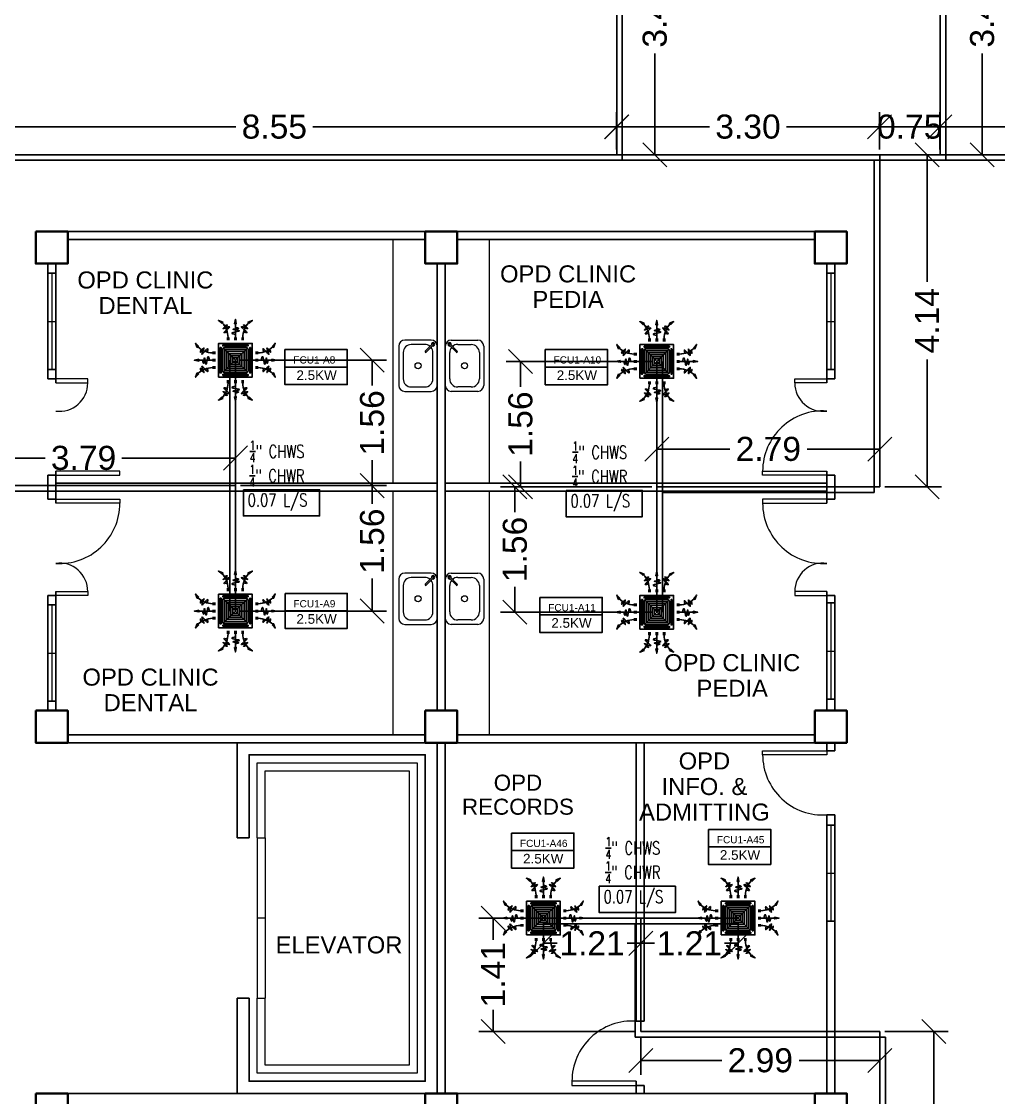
# Model space of a CAD drawing. Header units: millimetres. Extents: x 5 to 598, y 3 to 339.
# Drawn here: x 154.58 to 166.78, y 198.41 to 211.83 of the extents above; entities that cross this region are included whole.
import ezdxf

# ---------------------------------------------------------------- set-up
doc = ezdxf.new("R2010")
doc.units = ezdxf.units.MM
doc.header["$MEASUREMENT"] = 0
for name, color, linetype in [('AIR', 7, 'Continuous'), ('fcu line', 7, 'Continuous'), ('fcu return', 7, 'Continuous'), ('label', 7, 'Continuous'), ('Legends', 7, 'Continuous'), ('pipe dimension', 7, 'Continuous'), ('pipe label', 7, 'Continuous')]:
    doc.layers.add(name, color=color, linetype=linetype)
doc.styles.add('Arch-Dim', font='simplex.shx', dxfattribs={"width": 0.75})
doc.styles.get("Standard").update_dxf_attribs({"font": 'arial.ttf'})
doc.styles.add('SWISSLT175', font='swissl.ttf', dxfattribs={"height": 0.175})
doc.dimstyles.new('Copy of dimension', dxfattribs={"dimtxt": 0.3, "dimasz": 0.3, "dimexe": 0.18, "dimexo": 0.0625, "dimgap": 0.09, "dimtad": 0, "dimzin": 0, "dimdsep": 46, "dimtxsty": 'Standard', "dimblk": 'OBLIQUE', "dimcen": 0.09, "dimclrd": 256, "dimclre": 256, "dimclrt": 256, "dimadec": 0, "dimazin": 0, "dimtfac": 1, "dimtofl": 0, "dimtmove": 0, "dimatfit": 3, "dimldrblk": 'OBLIQUE', "dimfxl": 1, "dimtolj": 1, "dimtzin": 0, "dimarcsym": 0})

# ---------------------------------------------------------------- blocks, each defined once
blk = doc.blocks.new('FCU-13000P (CASSETTE SPLIT)')
at = {"layer": 'AIR', "ltscale": 3}
for p, q in [((0, 0.523), (0, 1)), ((-0.193, 0.558), (-0.193, 0.487)), ((-0.162, 0.558), (-0.162, 0.487)), ((-0.016, 0.558), (-0.016, 0.487)), ((0.016, 0.558), (0.016, 0.487)), ((0.162, 0.558), (0.162, 0.487)), ((0.193, 0.558), (0.193, 0.487)), ((-0.523, 0), (-1, 0)), ((-0.558, 0.193), (-0.487, 0.193)), ((-0.558, 0.162), (-0.487, 0.162)), ((-0.558, 0.016), (-0.487, 0.016)), ((0.558, 0.193), (0.487, 0.193)), ((0.558, 0.162), (0.487, 0.162)), ((0.558, 0.016), (0.487, 0.016)), ((0.523, 0), (1, 0)), ((-0.558, -0.016), (-0.487, -0.016)), ((-0.558, -0.162), (-0.487, -0.162)), ((-0.558, -0.193), (-0.487, -0.193)), ((0.558, -0.016), (0.487, -0.016)), ((0.558, -0.162), (0.487, -0.162)), ((0.558, -0.193), (0.487, -0.193)), ((-0.193, -0.558), (-0.193, -0.487)), ((-0.162, -0.558), (-0.162, -0.487)), ((-0.016, -0.558), (-0.016, -0.487)), ((0, -0.523), (0, -1)), ((0.016, -0.558), (0.016, -0.487)), ((0.162, -0.558), (0.162, -0.487)), ((0.193, -0.558), (0.193, -0.487))]:
    blk.add_line(p, q, dxfattribs=at)
at = {"layer": 'AIR'}
for p, q in [((0.295, -0.295), (-0.295, 0.295)), ((0.295, 0.295), (-0.295, -0.295))]:
    blk.add_line(p, q, dxfattribs=at)
at = {"layer": 'AIR', "ltscale": 3}
for points in [[(-0.335, 0.895), (-0.311, 0.932), (-0.416, 0.973)], [(-0.022, 0.89), (0.022, 0.89), (0, 1)], [(0.335, 0.895), (0.311, 0.932), (0.416, 0.973)], [(-0.895, 0.335), (-0.932, 0.311), (-0.973, 0.416)], [(0.895, 0.335), (0.932, 0.311), (0.973, 0.416)], [(-0.89, 0.022), (-0.89, -0.022), (-1, 0)], [(0.89, 0.022), (0.89, -0.022), (1, 0)], [(-0.895, -0.335), (-0.932, -0.311), (-0.973, -0.416)], [(0.895, -0.335), (0.932, -0.311), (0.973, -0.416)], [(-0.335, -0.895), (-0.311, -0.932), (-0.416, -0.973)], [(-0.022, -0.89), (0.022, -0.89), (0, -1)], [(0.335, -0.895), (0.311, -0.932), (0.416, -0.973)]]:
    blk.add_lwpolyline(points, close=True, dxfattribs=at)
at = {"layer": 'AIR'}
for points in [[(-0.323, 0.914, -0.171809), (-0.178, 0.558), (-0.178, 0.522)], [(0.323, 0.914, 0.171809), (0.178, 0.558), (0.178, 0.522)], [(-0.914, 0.323, 0.171809), (-0.558, 0.178), (-0.522, 0.178)], [(0.914, 0.323, -0.171809), (0.558, 0.178), (0.522, 0.178)], [(-0.914, -0.323, -0.171809), (-0.558, -0.178), (-0.522, -0.178)], [(0.914, -0.323, 0.171809), (0.558, -0.178), (0.522, -0.178)], [(-0.323, -0.914, 0.171809), (-0.178, -0.558), (-0.178, -0.522)], [(0.323, -0.914, -0.171809), (0.178, -0.558), (0.178, -0.522)]]:
    blk.add_lwpolyline(points, format="xyb", dxfattribs=at)
for points in [[(-0.41, -0.41), (0.41, -0.41), (0.41, 0.41), (-0.41, 0.41)], [(-0.373, 0.31), (-0.348, 0.31), (-0.348, -0.31), (-0.373, -0.31)], [(-0.31, 0.372), (0.31, 0.372), (0.31, 0.348), (-0.31, 0.348)], [(0.372, 0.31), (0.348, 0.31), (0.348, -0.31), (0.372, -0.31)], [(-0.26, -0.26), (0.26, -0.26), (0.26, 0.26), (-0.26, 0.26)], [(-0.21, -0.21), (0.21, -0.21), (0.21, 0.21), (-0.21, 0.21)], [(-0.16, -0.16), (0.16, -0.16), (0.16, 0.16), (-0.16, 0.16)], [(-0.11, -0.11), (0.11, -0.11), (0.11, 0.11), (-0.11, 0.11)], [(-0.06, -0.06), (0.06, -0.06), (0.06, 0.06), (-0.06, 0.06)], [(-0.31, -0.373), (0.31, -0.373), (0.31, -0.348), (-0.31, -0.348)]]:
    blk.add_lwpolyline(points, close=True, dxfattribs=at)
blk.add_lwpolyline([(-0.26, -0.31), (0.26, -0.31, 0.414214), (0.31, -0.26), (0.31, 0.26, 0.414214), (0.26, 0.31), (-0.26, 0.31, 0.414214), (-0.31, 0.26), (-0.31, -0.26, 0.414214)], format="xyb", close=True, dxfattribs=at)
at = {"layer": 'AIR', "ltscale": 3}
for points in [[(-0.268, 0.84), (-0.231, 0.852), (-0.134, 0.882), (-0.422, 0.704), (0.005, 0.903), (-0.358, 0.645), (-0.239, 0.678), (-0.199, 0.69)], [(0.268, 0.84), (0.231, 0.852), (0.134, 0.882), (0.422, 0.704), (-0.005, 0.903), (0.358, 0.645), (0.239, 0.678), (0.199, 0.69)], [(-0.84, 0.268), (-0.852, 0.231), (-0.882, 0.134), (-0.704, 0.422), (-0.903, -0.005), (-0.645, 0.358), (-0.678, 0.239), (-0.69, 0.199)], [(0.84, 0.268), (0.852, 0.231), (0.882, 0.134), (0.704, 0.422), (0.903, -0.005), (0.645, 0.358), (0.678, 0.239), (0.69, 0.199)], [(-0.84, -0.268), (-0.852, -0.231), (-0.882, -0.134), (-0.704, -0.422), (-0.903, 0.005), (-0.645, -0.358), (-0.678, -0.239), (-0.69, -0.199)], [(0.84, -0.268), (0.852, -0.231), (0.882, -0.134), (0.704, -0.422), (0.903, 0.005), (0.645, -0.358), (0.678, -0.239), (0.69, -0.199)], [(-0.268, -0.84), (-0.231, -0.852), (-0.134, -0.882), (-0.422, -0.704), (0.005, -0.903), (-0.358, -0.645), (-0.239, -0.678), (-0.199, -0.69)], [(0.268, -0.84), (0.231, -0.852), (0.134, -0.882), (0.422, -0.704), (-0.005, -0.903), (0.358, -0.645), (0.239, -0.678), (0.199, -0.69)]]:
    blk.add_open_spline(points, degree=3, knots=[0.0032834, 0.0032834, 0.0032834, 0.0032834, 0.0712567, 0.1924075, 0.3347111, 0.5062145, 0.5813292, 0.5813292, 0.5813292, 0.5813292], dxfattribs=at)
for points in [[(0, 0.8), (0.077, 0.776), (-0.058, 0.755), (0.098, 0.718), (-0.087, 0.663), (0, 0.631)], [(-0.8, 0), (-0.776, -0.077), (-0.755, 0.058), (-0.718, -0.098), (-0.663, 0.087), (-0.631, 0)], [(0.8, 0), (0.776, -0.077), (0.755, 0.058), (0.718, -0.098), (0.663, 0.087), (0.631, 0)], [(0, -0.8), (0.077, -0.776), (-0.058, -0.755), (0.098, -0.718), (-0.087, -0.663), (0, -0.631)]]:
    blk.add_spline(points, degree=3, dxfattribs=at)
for points in [[(-0.416, 0.973), (-0.335, 0.895), (-0.311, 0.932)], [(0, 1), (-0.022, 0.89), (0.022, 0.89)], [(0.416, 0.973), (0.335, 0.895), (0.311, 0.932)], [(-0.973, 0.416), (-0.895, 0.335), (-0.932, 0.311)], [(0.973, 0.416), (0.895, 0.335), (0.932, 0.311)], [(-1, 0), (-0.89, 0.022), (-0.89, -0.022)], [(1, 0), (0.89, 0.022), (0.89, -0.022)], [(-0.973, -0.416), (-0.895, -0.335), (-0.932, -0.311)], [(0.973, -0.416), (0.895, -0.335), (0.932, -0.311)], [(-0.416, -0.973), (-0.335, -0.895), (-0.311, -0.932)], [(0, -1), (-0.022, -0.89), (0.022, -0.89)], [(0.416, -0.973), (0.335, -0.895), (0.311, -0.932)]]:
    blk.add_solid(points, dxfattribs=at)
blk = doc.blocks.new('_Oblique')
at = {"color": 0, "linetype": 'ByBlock', "lineweight": -2}
blk.add_line((-0.5, -0.5), (0.5, 0.5), dxfattribs=at)
blk = doc.blocks.new('*D13')
at = {"layer": 'Defpoints', "color": 0, "linetype": 'Continuous', "transparency": 16777216}
for p in [(165.297, 210.52), (162.011, 210.174), (165.297, 210.174)]:
    blk.add_point(p, dxfattribs=at)
at = {"layer": 'pipe dimension', "lineweight": -2, "transparency": 16777216}
for p, q in [((162.011, 210.236), (162.011, 210.7)), ((165.297, 210.236), (165.297, 210.7)), ((162.011, 210.52), (163.175, 210.52)), ((165.297, 210.52), (164.133, 210.52))]:
    blk.add_line(p, q, dxfattribs=at)
at = {"layer": 'pipe dimension', "linetype": 'Continuous', "lineweight": -2, "transparency": 16777216, "xscale": 0.3, "yscale": 0.3, "zscale": 0.3, "rotation": 180}
blk.add_blockref('_Oblique', (162.011, 210.52), dxfattribs=at)
at = {"layer": 'pipe dimension', "linetype": 'Continuous', "lineweight": -2, "transparency": 16777216, "xscale": 0.3, "yscale": 0.3, "zscale": 0.3}
blk.add_blockref('_Oblique', (165.297, 210.52), dxfattribs=at)
at = {"layer": 'pipe dimension', "linetype": 'Continuous', "lineweight": 25, "transparency": 16777216, "insert": (163.654, 210.52), "char_height": 0.3, "attachment_point": 5}
blk.add_mtext('\\A1;3.30', dxfattribs=at)
blk = doc.blocks.new('*D14')
at = {"layer": 'Defpoints', "color": 0, "linetype": 'Continuous', "transparency": 16777216}
for p in [(166.05, 210.52), (165.297, 210.174), (166.05, 210.174)]:
    blk.add_point(p, dxfattribs=at)
at = {"layer": 'pipe dimension', "lineweight": -2, "transparency": 16777216}
for p, q in [((165.297, 210.236), (165.297, 210.7)), ((166.05, 210.236), (166.05, 210.7)), ((165.297, 210.52), (166.05, 210.52))]:
    blk.add_line(p, q, dxfattribs=at)
at = {"layer": 'pipe dimension', "linetype": 'Continuous', "lineweight": -2, "transparency": 16777216, "xscale": 0.3, "yscale": 0.3, "zscale": 0.3, "rotation": 180}
blk.add_blockref('_Oblique', (165.297, 210.52), dxfattribs=at)
at = {"layer": 'pipe dimension', "linetype": 'Continuous', "lineweight": -2, "transparency": 16777216, "xscale": 0.3, "yscale": 0.3, "zscale": 0.3}
blk.add_blockref('_Oblique', (166.05, 210.52), dxfattribs=at)
at = {"layer": 'pipe dimension', "linetype": 'Continuous', "lineweight": 25, "transparency": 16777216, "insert": (165.673, 210.52), "char_height": 0.3, "attachment_point": 5}
blk.add_mtext('\\A1;0.75', dxfattribs=at)
blk = doc.blocks.new('*D15')
at = {"layer": 'Defpoints', "color": 0, "linetype": 'Continuous', "transparency": 16777216}
for p in [(169.265, 210.52), (166.05, 210.174), (169.265, 210.174)]:
    blk.add_point(p, dxfattribs=at)
at = {"layer": 'pipe dimension', "lineweight": -2, "transparency": 16777216}
for p, q in [((166.05, 210.236), (166.05, 210.7)), ((169.265, 210.236), (169.265, 210.7)), ((166.05, 210.52), (167.177, 210.52)), ((169.265, 210.52), (168.138, 210.52))]:
    blk.add_line(p, q, dxfattribs=at)
at = {"layer": 'pipe dimension', "linetype": 'Continuous', "lineweight": -2, "transparency": 16777216, "xscale": 0.3, "yscale": 0.3, "zscale": 0.3, "rotation": 180}
blk.add_blockref('_Oblique', (166.05, 210.52), dxfattribs=at)
at = {"layer": 'pipe dimension', "linetype": 'Continuous', "lineweight": -2, "transparency": 16777216, "xscale": 0.3, "yscale": 0.3, "zscale": 0.3}
blk.add_blockref('_Oblique', (169.265, 210.52), dxfattribs=at)
at = {"layer": 'pipe dimension', "linetype": 'Continuous', "lineweight": 25, "transparency": 16777216, "insert": (167.657, 210.52), "char_height": 0.3, "attachment_point": 5}
blk.add_mtext('\\A1;3.25', dxfattribs=at)
blk = doc.blocks.new('*D27')
at = {"layer": 'Defpoints', "color": 0, "transparency": 16777216}
for p in [(153.467, 210.52), (153.467, 210.171), (162.015, 210.171)]:
    blk.add_point(p, dxfattribs=at)
at = {"layer": 'Legends', "lineweight": -2, "transparency": 16777216}
for p, q in [((153.467, 210.234), (153.467, 210.7)), ((162.015, 210.234), (162.015, 210.7)), ((153.467, 210.52), (157.26, 210.52)), ((162.015, 210.52), (158.222, 210.52))]:
    blk.add_line(p, q, dxfattribs=at)
at = {"layer": 'Legends', "lineweight": -2, "transparency": 16777216, "xscale": 0.3, "yscale": 0.3, "zscale": 0.3, "rotation": 180}
blk.add_blockref('_Oblique', (153.467, 210.52), dxfattribs=at)
at = {"layer": 'Legends', "lineweight": -2, "transparency": 16777216, "xscale": 0.3, "yscale": 0.3, "zscale": 0.3}
blk.add_blockref('_Oblique', (162.015, 210.52), dxfattribs=at)
at = {"layer": 'Legends', "transparency": 16777216, "insert": (157.741, 210.52), "char_height": 0.3, "attachment_point": 5}
blk.add_mtext('\\A1;8.55', dxfattribs=at)
blk = doc.blocks.new('*D207')
at = {"layer": 'Defpoints', "color": 0, "transparency": 16777216}
for p in [(165.301, 199.233), (165.974, 199.233), (165.301, 195.225)]:
    blk.add_point(p, dxfattribs=at)
at = {"layer": 'Legends', "lineweight": -2, "transparency": 16777216}
for p, q in [((165.364, 199.233), (166.154, 199.233)), ((165.974, 199.233), (165.974, 197.686)), ((165.974, 195.225), (165.974, 196.772)), ((165.364, 195.225), (166.154, 195.225))]:
    blk.add_line(p, q, dxfattribs=at)
at = {"layer": 'Legends', "lineweight": -2, "transparency": 16777216, "xscale": 0.3, "yscale": 0.3, "zscale": 0.3}
for p, rotation in [((165.974, 199.233), 90), ((165.974, 195.225), 270)]:
    blk.add_blockref('_Oblique', p, dxfattribs=dict(at, rotation=rotation))
at = {"layer": 'Legends', "transparency": 16777216, "insert": (165.974, 197.229), "char_height": 0.3, "attachment_point": 5, "rotation": 90}
blk.add_mtext('\\A1;4.01', dxfattribs=at)
blk = doc.blocks.new('*D208')
at = {"layer": 'Defpoints', "color": 0, "transparency": 16777216}
for p in [(162.315, 199.233), (165.301, 199.233), (162.315, 198.871)]:
    blk.add_point(p, dxfattribs=at)
at = {"layer": 'Legends', "lineweight": -2, "transparency": 16777216}
for p, q in [((162.315, 199.171), (162.315, 198.691)), ((165.301, 199.171), (165.301, 198.691)), ((162.315, 198.871), (163.326, 198.871)), ((165.301, 198.871), (164.291, 198.871))]:
    blk.add_line(p, q, dxfattribs=at)
at = {"layer": 'Legends', "lineweight": -2, "transparency": 16777216, "xscale": 0.3, "yscale": 0.3, "zscale": 0.3, "rotation": 180}
blk.add_blockref('_Oblique', (162.315, 198.871), dxfattribs=at)
at = {"layer": 'Legends', "lineweight": -2, "transparency": 16777216, "xscale": 0.3, "yscale": 0.3, "zscale": 0.3}
blk.add_blockref('_Oblique', (165.301, 198.871), dxfattribs=at)
at = {"layer": 'Legends', "transparency": 16777216, "insert": (163.808, 198.871), "char_height": 0.3, "attachment_point": 5}
blk.add_mtext('\\A1;2.99', dxfattribs=at)
blk = doc.blocks.new('*D209')
at = {"layer": 'Defpoints', "color": 0, "transparency": 16777216}
for p in [(160.472, 200.647), (162.315, 200.647), (162.315, 199.233)]:
    blk.add_point(p, dxfattribs=at)
at = {"layer": 'Legends', "lineweight": -2, "transparency": 16777216}
for p, q in [((162.252, 200.647), (160.292, 200.647)), ((160.472, 200.647), (160.472, 200.377)), ((160.472, 199.233), (160.472, 199.504)), ((162.252, 199.233), (160.292, 199.233))]:
    blk.add_line(p, q, dxfattribs=at)
at = {"layer": 'Legends', "lineweight": -2, "transparency": 16777216, "xscale": 0.3, "yscale": 0.3, "zscale": 0.3}
for p, rotation in [((160.472, 200.647), 90), ((160.472, 199.233), 270)]:
    blk.add_blockref('_Oblique', p, dxfattribs=dict(at, rotation=rotation))
at = {"layer": 'Legends', "transparency": 16777216, "insert": (160.472, 199.94), "char_height": 0.3, "attachment_point": 5, "rotation": 90}
blk.add_mtext('\\A1;1.41', dxfattribs=at)
blk = doc.blocks.new('*D210')
at = {"layer": 'Defpoints', "color": 0, "transparency": 16777216}
for p in [(161.1, 200.647), (162.315, 200.647), (161.1, 200.332)]:
    blk.add_point(p, dxfattribs=at)
at = {"layer": 'Legends', "lineweight": -2, "transparency": 16777216}
for p, q in [((161.1, 200.585), (161.1, 200.152)), ((162.315, 200.585), (162.315, 200.152)), ((161.1, 200.332), (161.271, 200.332)), ((162.315, 200.332), (162.144, 200.332))]:
    blk.add_line(p, q, dxfattribs=at)
at = {"layer": 'Legends', "lineweight": -2, "transparency": 16777216, "xscale": 0.3, "yscale": 0.3, "zscale": 0.3, "rotation": 180}
blk.add_blockref('_Oblique', (161.1, 200.332), dxfattribs=at)
at = {"layer": 'Legends', "lineweight": -2, "transparency": 16777216, "xscale": 0.3, "yscale": 0.3, "zscale": 0.3}
blk.add_blockref('_Oblique', (162.315, 200.332), dxfattribs=at)
at = {"layer": 'Legends', "transparency": 16777216, "insert": (161.708, 200.332), "char_height": 0.3, "attachment_point": 5}
blk.add_mtext('\\A1;1.21', dxfattribs=at)
blk = doc.blocks.new('*D211')
at = {"layer": 'Defpoints', "color": 0, "transparency": 16777216}
for p in [(162.315, 200.647), (163.53, 200.647), (163.53, 200.332)]:
    blk.add_point(p, dxfattribs=at)
at = {"layer": 'Legends', "lineweight": -2, "transparency": 16777216}
for p, q in [((162.315, 200.585), (162.315, 200.152)), ((163.53, 200.585), (163.53, 200.152)), ((162.315, 200.332), (162.486, 200.332)), ((163.53, 200.332), (163.359, 200.332))]:
    blk.add_line(p, q, dxfattribs=at)
at = {"layer": 'Legends', "lineweight": -2, "transparency": 16777216, "xscale": 0.3, "yscale": 0.3, "zscale": 0.3, "rotation": 180}
blk.add_blockref('_Oblique', (162.315, 200.332), dxfattribs=at)
at = {"layer": 'Legends', "lineweight": -2, "transparency": 16777216, "xscale": 0.3, "yscale": 0.3, "zscale": 0.3}
blk.add_blockref('_Oblique', (163.53, 200.332), dxfattribs=at)
at = {"layer": 'Legends', "transparency": 16777216, "insert": (162.922, 200.332), "char_height": 0.3, "attachment_point": 5}
blk.add_mtext('\\A1;1.21', dxfattribs=at)
blk = doc.blocks.new('*D244')
at = {"layer": 'Defpoints', "color": 0, "transparency": 16777216}
for p in [(166.054, 213.659), (166.578, 213.659), (166.054, 210.171)]:
    blk.add_point(p, dxfattribs=at)
at = {"layer": 'Legends', "lineweight": -2, "transparency": 16777216}
for p, q in [((166.116, 213.659), (166.758, 213.659)), ((166.578, 213.659), (166.578, 212.395)), ((166.578, 210.171), (166.578, 211.435)), ((166.116, 210.171), (166.758, 210.171))]:
    blk.add_line(p, q, dxfattribs=at)
at = {"layer": 'Legends', "lineweight": -2, "transparency": 16777216, "xscale": 0.3, "yscale": 0.3, "zscale": 0.3}
for p, rotation in [((166.578, 213.659), 90), ((166.578, 210.171), 270)]:
    blk.add_blockref('_Oblique', p, dxfattribs=dict(at, rotation=rotation))
at = {"layer": 'Legends', "transparency": 16777216, "insert": (166.578, 211.915), "char_height": 0.3, "attachment_point": 5, "rotation": 90}
blk.add_mtext('\\A1;3.49', dxfattribs=at)
blk = doc.blocks.new('*D245')
at = {"layer": 'Defpoints', "color": 0, "transparency": 16777216}
for p in [(165.301, 210.171), (165.301, 206.028), (165.889, 206.028)]:
    blk.add_point(p, dxfattribs=at)
at = {"layer": 'Legends', "lineweight": -2, "transparency": 16777216}
for p, q in [((165.364, 210.171), (166.069, 210.171)), ((165.889, 210.171), (165.889, 208.585)), ((165.889, 206.028), (165.889, 207.615)), ((165.364, 206.028), (166.069, 206.028))]:
    blk.add_line(p, q, dxfattribs=at)
at = {"layer": 'Legends', "lineweight": -2, "transparency": 16777216, "xscale": 0.3, "yscale": 0.3, "zscale": 0.3}
for p, rotation in [((165.889, 210.171), 90), ((165.889, 206.028), 270)]:
    blk.add_blockref('_Oblique', p, dxfattribs=dict(at, rotation=rotation))
at = {"layer": 'Legends', "transparency": 16777216, "insert": (165.889, 208.1), "char_height": 0.3, "attachment_point": 5, "rotation": 90}
blk.add_mtext('\\A1;4.14', dxfattribs=at)
blk = doc.blocks.new('*D246')
at = {"layer": 'Defpoints', "color": 0, "transparency": 16777216}
for p in [(165.301, 206.499), (162.515, 206.028), (165.301, 206.028)]:
    blk.add_point(p, dxfattribs=at)
at = {"layer": 'Legends', "lineweight": -2, "transparency": 16777216}
for p, q in [((162.515, 206.09), (162.515, 206.679)), ((165.301, 206.09), (165.301, 206.679)), ((162.515, 206.499), (163.426, 206.499)), ((165.301, 206.499), (164.391, 206.499))]:
    blk.add_line(p, q, dxfattribs=at)
at = {"layer": 'Legends', "lineweight": -2, "transparency": 16777216, "xscale": 0.3, "yscale": 0.3, "zscale": 0.3, "rotation": 180}
blk.add_blockref('_Oblique', (162.515, 206.499), dxfattribs=at)
at = {"layer": 'Legends', "lineweight": -2, "transparency": 16777216, "xscale": 0.3, "yscale": 0.3, "zscale": 0.3}
blk.add_blockref('_Oblique', (165.301, 206.499), dxfattribs=at)
at = {"layer": 'Legends', "transparency": 16777216, "insert": (163.908, 206.499), "char_height": 0.3, "attachment_point": 5}
blk.add_mtext('\\A1;2.79', dxfattribs=at)
blk = doc.blocks.new('*D247')
at = {"layer": 'Defpoints', "color": 0, "transparency": 16777216}
for p in [(160.814, 207.592), (162.515, 207.592), (162.515, 206.028)]:
    blk.add_point(p, dxfattribs=at)
at = {"layer": 'Legends', "lineweight": -2, "transparency": 16777216}
for p, q in [((162.452, 207.592), (160.634, 207.592)), ((160.814, 207.592), (160.814, 207.275)), ((160.814, 206.028), (160.814, 206.345)), ((162.452, 206.028), (160.634, 206.028))]:
    blk.add_line(p, q, dxfattribs=at)
at = {"layer": 'Legends', "lineweight": -2, "transparency": 16777216, "xscale": 0.3, "yscale": 0.3, "zscale": 0.3}
for p, rotation in [((160.814, 207.592), 90), ((160.814, 206.028), 270)]:
    blk.add_blockref('_Oblique', p, dxfattribs=dict(at, rotation=rotation))
at = {"layer": 'Legends', "transparency": 16777216, "insert": (160.814, 206.81), "char_height": 0.3, "attachment_point": 5, "rotation": 90}
blk.add_mtext('\\A1;1.56', dxfattribs=at)
blk = doc.blocks.new('*D248')
at = {"layer": 'Defpoints', "color": 0, "transparency": 16777216}
for p in [(162.515, 206.028), (160.745, 204.463), (162.515, 204.463)]:
    blk.add_point(p, dxfattribs=at)
at = {"layer": 'Legends', "lineweight": -2, "transparency": 16777216}
for p, q in [((162.452, 206.028), (160.565, 206.028)), ((160.745, 206.028), (160.745, 205.711)), ((160.745, 204.463), (160.745, 204.78)), ((162.452, 204.463), (160.565, 204.463))]:
    blk.add_line(p, q, dxfattribs=at)
at = {"layer": 'Legends', "lineweight": -2, "transparency": 16777216, "xscale": 0.3, "yscale": 0.3, "zscale": 0.3}
for p, rotation in [((160.745, 206.028), 90), ((160.745, 204.463), 270)]:
    blk.add_blockref('_Oblique', p, dxfattribs=dict(at, rotation=rotation))
at = {"layer": 'Legends', "transparency": 16777216, "insert": (160.745, 205.246), "char_height": 0.3, "attachment_point": 5, "rotation": 90}
blk.add_mtext('\\A1;1.56', dxfattribs=at)
blk = doc.blocks.new('*D252')
at = {"layer": 'Defpoints', "color": 0, "transparency": 16777216}
for p in [(157.255, 206.387), (153.467, 206.042), (157.255, 206.042)]:
    blk.add_point(p, dxfattribs=at)
at = {"layer": 'Legends', "lineweight": -2, "transparency": 16777216}
for p, q in [((153.467, 206.105), (153.467, 206.567)), ((157.255, 206.105), (157.255, 206.567)), ((153.467, 206.387), (154.879, 206.387)), ((157.255, 206.387), (155.839, 206.387))]:
    blk.add_line(p, q, dxfattribs=at)
at = {"layer": 'Legends', "lineweight": -2, "transparency": 16777216, "xscale": 0.3, "yscale": 0.3, "zscale": 0.3, "rotation": 180}
blk.add_blockref('_Oblique', (153.467, 206.387), dxfattribs=at)
at = {"layer": 'Legends', "lineweight": -2, "transparency": 16777216, "xscale": 0.3, "yscale": 0.3, "zscale": 0.3}
blk.add_blockref('_Oblique', (157.255, 206.387), dxfattribs=at)
at = {"layer": 'Legends', "transparency": 16777216, "insert": (155.359, 206.387), "char_height": 0.3, "attachment_point": 5}
blk.add_mtext('\\A1;3.79', dxfattribs=at)
blk = doc.blocks.new('*D253')
at = {"layer": 'Defpoints', "color": 0, "transparency": 16777216}
for p in [(157.255, 207.607), (157.255, 206.042), (158.962, 206.042)]:
    blk.add_point(p, dxfattribs=at)
at = {"layer": 'Legends', "lineweight": -2, "transparency": 16777216}
for p, q in [((157.317, 207.607), (159.142, 207.607)), ((158.962, 207.607), (158.962, 207.29)), ((158.962, 206.042), (158.962, 206.359)), ((157.317, 206.042), (159.142, 206.042))]:
    blk.add_line(p, q, dxfattribs=at)
at = {"layer": 'Legends', "lineweight": -2, "transparency": 16777216, "xscale": 0.3, "yscale": 0.3, "zscale": 0.3}
for p, rotation in [((158.962, 207.607), 90), ((158.962, 206.042), 270)]:
    blk.add_blockref('_Oblique', p, dxfattribs=dict(at, rotation=rotation))
at = {"layer": 'Legends', "transparency": 16777216, "insert": (158.962, 206.825), "char_height": 0.3, "attachment_point": 5, "rotation": 90}
blk.add_mtext('\\A1;1.56', dxfattribs=at)
blk = doc.blocks.new('*D254')
at = {"layer": 'Defpoints', "color": 0, "transparency": 16777216}
for p in [(157.255, 206.042), (157.255, 204.478), (158.962, 204.478)]:
    blk.add_point(p, dxfattribs=at)
at = {"layer": 'Legends', "lineweight": -2, "transparency": 16777216}
for p, q in [((157.317, 206.042), (159.142, 206.042)), ((158.962, 206.042), (158.962, 205.815)), ((158.962, 204.478), (158.962, 204.884)), ((157.317, 204.478), (159.142, 204.478))]:
    blk.add_line(p, q, dxfattribs=at)
at = {"layer": 'Legends', "lineweight": -2, "transparency": 16777216, "xscale": 0.3, "yscale": 0.3, "zscale": 0.3}
for p, rotation in [((158.962, 206.042), 90), ((158.962, 204.478), 270)]:
    blk.add_blockref('_Oblique', p, dxfattribs=dict(at, rotation=rotation))
at = {"layer": 'Legends', "transparency": 16777216, "insert": (158.962, 205.349), "char_height": 0.3, "attachment_point": 5, "rotation": 90}
blk.add_mtext('\\A1;1.56', dxfattribs=at)
blk = doc.blocks.new('*D257')
at = {"layer": 'Defpoints', "color": 0, "transparency": 16777216}
for p in [(162.015, 213.659), (162.491, 213.659), (162.015, 210.171)]:
    blk.add_point(p, dxfattribs=at)
at = {"layer": 'Legends', "lineweight": -2, "transparency": 16777216}
for p, q in [((162.077, 213.659), (162.671, 213.659)), ((162.491, 213.659), (162.491, 212.395)), ((162.491, 210.171), (162.491, 211.435)), ((162.077, 210.171), (162.671, 210.171))]:
    blk.add_line(p, q, dxfattribs=at)
at = {"layer": 'Legends', "lineweight": -2, "transparency": 16777216, "xscale": 0.3, "yscale": 0.3, "zscale": 0.3}
for p, rotation in [((162.491, 213.659), 90), ((162.491, 210.171), 270)]:
    blk.add_blockref('_Oblique', p, dxfattribs=dict(at, rotation=rotation))
at = {"layer": 'Legends', "transparency": 16777216, "insert": (162.491, 211.915), "char_height": 0.3, "attachment_point": 5, "rotation": 90}
blk.add_mtext('\\A1;3.49', dxfattribs=at)

msp = doc.modelspace()

# ---------------------------------------------------------------- linework, layer by layer
at = {"color": 8, "lineweight": 25}
for p, q in [((155.162, 209.212), (159.625, 209.212)), ((160.025, 209.212), (164.487, 209.212)), ((155.162, 209.112), (159.625, 209.112)), ((160.025, 209.112), (164.487, 209.112)), ((154.912, 208.812), (154.912, 207.373)), ((155.012, 208.812), (155.012, 207.323)), ((159.775, 208.812), (159.775, 203.235)), ((159.875, 208.812), (159.875, 203.235)), ((164.637, 207.323), (164.637, 208.812)), ((164.737, 207.373), (164.737, 208.812)), ((155.012, 207.373), (154.912, 207.373)), ((164.637, 207.373), (164.737, 207.373)), ((155.012, 206.223), (155.012, 205.823)), ((164.637, 205.823), (164.637, 206.223)), ((154.912, 206.173), (154.912, 205.873)), ((155.012, 206.173), (154.912, 206.173)), ((155.012, 206.073), (155.012, 206.173)), ((155.012, 206.073), (159.775, 206.073)), ((159.875, 206.073), (164.637, 206.073)), ((164.737, 206.173), (164.637, 206.173)), ((164.737, 205.873), (164.737, 206.173)), ((155.012, 205.973), (159.775, 205.973)), ((155.012, 205.973), (155.012, 205.873)), ((159.875, 205.973), (164.637, 205.973)), ((155.012, 205.873), (154.912, 205.873)), ((164.737, 205.873), (164.637, 205.873)), ((155.012, 204.723), (155.012, 203.235)), ((164.637, 203.235), (164.637, 204.723)), ((154.912, 204.673), (154.912, 203.235)), ((155.012, 204.673), (154.912, 204.673)), ((164.637, 204.673), (164.737, 204.673)), ((164.737, 203.235), (164.737, 204.673)), ((154.912, 203.235), (154.912, 203.335)), ((155.162, 202.935), (159.625, 202.935)), ((160.025, 202.935), (164.487, 202.935)), ((155.162, 202.835), (164.487, 202.835)), ((157.275, 202.835), (157.275, 201.647)), ((159.775, 202.835), (159.775, 198.46)), ((159.875, 202.835), (159.875, 198.46)), ((160.025, 202.835), (164.487, 202.835)), ((162.256, 202.835), (162.256, 199.36)), ((162.356, 202.835), (162.356, 199.36)), ((164.637, 202.735), (164.637, 202.835)), ((164.737, 202.735), (164.637, 202.735)), ((164.737, 202.735), (164.737, 202.835)), ((164.637, 201.935), (164.637, 198.46)), ((164.637, 201.935), (164.737, 201.935)), ((164.737, 198.46), (164.737, 201.935)), ((157.275, 201.647), (157.425, 201.647)), ((157.275, 199.647), (157.275, 198.46)), ((157.275, 199.647), (157.425, 199.647)), ((162.256, 199.36), (162.356, 199.36)), ((162.256, 198.61), (162.256, 198.46)), ((162.356, 198.56), (162.256, 198.56)), ((162.356, 198.56), (162.356, 198.46)), ((155.162, 198.46), (164.487, 198.46))]:
    msp.add_line(p, q, dxfattribs=at)
at = {"color": 8, "lineweight": 9}
for p, q in [((159.225, 206.073), (159.225, 209.112)), ((160.425, 206.073), (160.425, 209.112)), ((159.225, 202.935), (159.225, 205.973)), ((160.425, 202.935), (160.425, 205.973)), ((157.525, 201.647), (157.625, 201.647)), ((157.525, 201.647), (157.525, 199.647)), ((157.625, 201.647), (157.625, 199.647)), ((157.625, 200.647), (157.525, 200.647)), ((157.525, 199.647), (157.625, 199.647))]:
    msp.add_line(p, q, dxfattribs=at)
at = {"color": 8, "linetype": 'ByBlock', "lineweight": 9}
for p, q in [((155.012, 208.692), (154.912, 208.692)), ((154.912, 208.692), (154.912, 207.492)), ((154.962, 208.692), (154.962, 207.492)), ((155.012, 208.092), (155.012, 208.692)), ((164.737, 208.692), (164.637, 208.692)), ((164.637, 208.692), (164.637, 207.492)), ((164.687, 208.692), (164.687, 207.492)), ((164.737, 208.092), (164.737, 208.692)), ((154.912, 208.092), (155.012, 208.092)), ((164.637, 208.092), (164.737, 208.092)), ((154.912, 207.492), (155.012, 207.492)), ((164.637, 207.492), (164.737, 207.492)), ((155.012, 204.554), (154.912, 204.554)), ((154.912, 204.554), (154.912, 203.354)), ((154.962, 204.554), (154.962, 203.354)), ((155.012, 203.954), (155.012, 204.554)), ((164.737, 204.579), (164.637, 204.579)), ((164.637, 204.579), (164.637, 203.379)), ((164.687, 204.579), (164.687, 203.379)), ((164.737, 203.979), (164.737, 204.579)), ((154.912, 203.954), (155.012, 203.954)), ((164.637, 203.979), (164.737, 203.979)), ((154.912, 203.354), (155.012, 203.354)), ((164.637, 203.379), (164.737, 203.379)), ((164.737, 201.808), (164.637, 201.808)), ((164.637, 201.808), (164.637, 200.608)), ((164.687, 201.808), (164.687, 200.608)), ((164.737, 201.208), (164.737, 201.808)), ((164.637, 201.208), (164.737, 201.208)), ((164.637, 200.608), (164.737, 200.608))]:
    msp.add_line(p, q, dxfattribs=at)
at = {"color": 8, "lineweight": 9, "ltscale": 0.4}
for p, q in [((159.7, 207.858), (159.37, 207.858)), ((159.716, 207.811), (159.624, 207.72)), ((159.934, 207.811), (160.025, 207.72)), ((159.95, 207.858), (160.28, 207.858)), ((159.295, 207.783), (159.295, 207.293)), ((159.35, 207.703), (159.35, 207.373)), ((159.62, 207.803), (159.45, 207.803)), ((159.728, 207.799), (159.637, 207.708)), ((159.72, 207.373), (159.72, 207.703)), ((159.775, 207.293), (159.775, 207.783)), ((159.875, 207.293), (159.875, 207.783)), ((159.922, 207.799), (160.013, 207.708)), ((159.93, 207.373), (159.93, 207.703)), ((160.03, 207.803), (160.2, 207.803)), ((160.3, 207.703), (160.3, 207.373)), ((160.355, 207.783), (160.355, 207.293)), ((159.45, 207.273), (159.62, 207.273)), ((160.2, 207.273), (160.03, 207.273)), ((159.37, 207.218), (159.7, 207.218)), ((160.28, 207.218), (159.95, 207.218)), ((159.295, 204.876), (159.295, 204.386)), ((159.7, 204.951), (159.37, 204.951)), ((159.62, 204.896), (159.45, 204.896)), ((159.716, 204.904), (159.624, 204.813)), ((159.728, 204.892), (159.637, 204.801)), ((159.775, 204.386), (159.775, 204.876)), ((159.875, 204.386), (159.875, 204.876)), ((159.922, 204.892), (160.013, 204.801)), ((159.934, 204.904), (160.025, 204.813)), ((159.95, 204.951), (160.28, 204.951)), ((160.03, 204.896), (160.2, 204.896)), ((160.355, 204.876), (160.355, 204.386)), ((159.35, 204.796), (159.35, 204.466)), ((159.72, 204.466), (159.72, 204.796)), ((159.93, 204.466), (159.93, 204.796)), ((160.3, 204.796), (160.3, 204.466)), ((159.45, 204.366), (159.62, 204.366)), ((160.2, 204.366), (160.03, 204.366)), ((159.37, 204.311), (159.7, 204.311)), ((160.28, 204.311), (159.95, 204.311))]:
    msp.add_line(p, q, dxfattribs=at)
at = {"color": 8, "lineweight": 35}
for points in [[(154.762, 209.212), (155.162, 209.212), (155.162, 208.812), (154.762, 208.812)], [(159.625, 209.212), (160.025, 209.212), (160.025, 208.812), (159.625, 208.812)], [(164.487, 209.212), (164.887, 209.212), (164.887, 208.812), (164.487, 208.812)], [(154.762, 203.235), (155.162, 203.235), (155.162, 202.835), (154.762, 202.835)], [(159.625, 203.235), (160.025, 203.235), (160.025, 202.835), (159.625, 202.835)], [(164.487, 203.235), (164.887, 203.235), (164.887, 202.835), (164.487, 202.835)], [(154.762, 198.46), (155.162, 198.46), (155.162, 198.06), (154.762, 198.06)], [(159.625, 198.46), (160.025, 198.46), (160.025, 198.06), (159.625, 198.06)], [(164.487, 198.46), (164.887, 198.46), (164.887, 198.06), (164.487, 198.06)]]:
    msp.add_lwpolyline(points, close=True, dxfattribs=at)
at = {"color": 8, "lineweight": 9}
for points in [[(154.912, 208.692), (155.012, 208.692), (155.012, 207.492), (154.912, 207.492)], [(164.637, 208.692), (164.737, 208.692), (164.737, 207.492), (164.637, 207.492)], [(154.912, 204.554), (155.012, 204.554), (155.012, 203.354), (154.912, 203.354)], [(164.637, 204.579), (164.737, 204.579), (164.737, 203.379), (164.637, 203.379)], [(164.637, 201.808), (164.737, 201.808), (164.737, 200.608), (164.637, 200.608)]]:
    msp.add_lwpolyline(points, close=True, dxfattribs=at)
at = {"color": 8, "lineweight": 13, "ltscale": 0.03}
for points in [[(155.012, 207.373), (155.012, 207.323), (155.412, 207.323), (155.412, 207.373)], [(164.637, 207.373), (164.637, 207.323), (164.237, 207.323), (164.237, 207.373)], [(155.012, 206.223), (155.012, 206.173), (155.812, 206.173), (155.812, 206.223)], [(164.637, 206.223), (164.637, 206.173), (163.837, 206.173), (163.837, 206.223)], [(155.012, 205.823), (155.012, 205.873), (155.812, 205.873), (155.812, 205.823)], [(164.637, 205.823), (164.637, 205.873), (163.837, 205.873), (163.837, 205.823)], [(155.012, 204.673), (155.012, 204.723), (155.412, 204.723), (155.412, 204.673)], [(164.637, 204.673), (164.637, 204.723), (164.237, 204.723), (164.237, 204.673)], [(164.637, 202.735), (164.637, 202.685), (163.837, 202.685), (163.837, 202.735)], [(162.256, 198.56), (162.256, 198.61), (161.456, 198.61), (161.456, 198.56)]]:
    msp.add_lwpolyline(points, close=True, dxfattribs=at)
at = {"color": 8, "lineweight": 25}
for points in [[(157.275, 201.647), (157.275, 202.835), (159.775, 202.835), (159.775, 198.46), (157.275, 198.46), (157.275, 199.647)], [(157.425, 201.647), (157.425, 202.685), (159.625, 202.685), (159.625, 198.61), (157.425, 198.61), (157.425, 199.647)]]:
    msp.add_lwpolyline(points, dxfattribs=at)
at = {"color": 8, "lineweight": 9}
for points in [[(157.525, 201.647), (157.525, 202.585), (159.525, 202.585), (159.525, 198.71), (157.525, 198.71), (157.525, 199.647)], [(157.625, 201.647), (157.625, 202.485), (159.425, 202.485), (159.425, 198.81), (157.625, 198.81), (157.625, 199.647)]]:
    msp.add_lwpolyline(points, dxfattribs=at)
at = {"color": 8, "lineweight": 9, "ltscale": 0.4}
for centre in [(159.535, 207.538), (160.115, 207.538), (159.535, 204.631), (160.115, 204.631)]:
    msp.add_circle(centre, 0.0375, dxfattribs=at)
for centre, radius, start, end in [((159.37, 207.783), 0.075, 90, 180), ((159.7, 207.783), 0.075, 0, 90), ((159.722, 207.805), 0.0217, 248.7565, 201.2435), ((159.722, 207.805), 0.0145, 262.0499, 187.9501), ((159.722, 207.805), 0.00874, 315, 135), ((159.95, 207.783), 0.075, 90, 180), ((159.928, 207.805), 0.0217, 338.7565, 291.2435), ((159.928, 207.805), 0.0145, 352.0499, 277.9501), ((159.928, 207.805), 0.00874, 45, 225), ((160.28, 207.783), 0.075, 0, 90), ((159.45, 207.703), 0.1, 90, 180), ((159.62, 207.703), 0.1, 50.0132, 90), ((159.631, 207.714), 0.00874, 135, 315), ((159.62, 207.703), 0.1, 0, 39.9868), ((160.03, 207.703), 0.1, 140.0132, 180), ((160.03, 207.703), 0.1, 90, 129.9868), ((160.019, 207.714), 0.00874, 225, 45), ((160.2, 207.703), 0.1, 0, 90), ((159.37, 207.293), 0.075, 180, 270), ((159.45, 207.373), 0.1, 180, 270), ((159.62, 207.373), 0.1, 270, 0), ((159.7, 207.293), 0.075, 270, 0), ((159.95, 207.293), 0.075, 180, 270), ((160.03, 207.373), 0.1, 180, 270), ((160.2, 207.373), 0.1, 270, 0), ((160.28, 207.293), 0.075, 270, 0), ((159.37, 204.876), 0.075, 90, 180), ((159.45, 204.796), 0.1, 90, 180), ((159.62, 204.796), 0.1, 50.0132, 90), ((159.62, 204.796), 0.1, 0, 39.9868), ((159.7, 204.876), 0.075, 0, 90), ((159.722, 204.898), 0.0217, 248.7565, 201.2435), ((159.722, 204.898), 0.0145, 262.0499, 187.9501), ((159.722, 204.898), 0.00874, 315, 135), ((159.95, 204.876), 0.075, 90, 180), ((159.928, 204.898), 0.0217, 338.7565, 291.2435), ((159.928, 204.898), 0.0145, 352.0499, 277.9501), ((159.928, 204.898), 0.00874, 45, 225), ((160.03, 204.796), 0.1, 140.0132, 180), ((160.03, 204.796), 0.1, 90, 129.9868), ((160.2, 204.796), 0.1, 0, 90), ((160.28, 204.876), 0.075, 0, 90), ((159.631, 204.807), 0.00874, 135, 315), ((160.019, 204.807), 0.00874, 225, 45), ((159.45, 204.466), 0.1, 180, 270), ((159.62, 204.466), 0.1, 270, 0), ((160.03, 204.466), 0.1, 180, 270), ((160.2, 204.466), 0.1, 270, 0), ((159.37, 204.386), 0.075, 180, 270), ((159.7, 204.386), 0.075, 270, 0), ((159.95, 204.386), 0.075, 180, 270), ((160.28, 204.386), 0.075, 270, 0)]:
    msp.add_arc(centre, radius, start, end, dxfattribs=at)
at = {"color": 8, "lineweight": 13, "ltscale": 0.03}
for centre, radius, start, end in [((155.059, 207.323), 0.353, 262.3719, 0), ((164.591, 207.323), 0.353, 180, 277.6281), ((164.589, 206.223), 0.752, 86.3048, 180), ((155.061, 205.823), 0.752, 266.3048, 0), ((164.589, 205.823), 0.752, 180, 273.6952), ((155.059, 204.723), 0.353, 0, 97.6281), ((164.591, 204.723), 0.353, 82.3719, 180), ((164.589, 202.685), 0.752, 180, 273.6952), ((162.208, 198.61), 0.752, 86.3048, 180)]:
    msp.add_arc(centre, radius, start, end, dxfattribs=at)
at = {"layer": 'fcu line', "linetype": 'Continuous'}
for p, q in [((162.015, 216.936), (162.015, 210.171)), ((166.054, 215.736), (166.054, 210.171)), ((175.418, 210.171), (140.587, 210.171)), ((165.301, 206.028), (165.301, 210.171)), ((157.255, 207.607), (157.255, 204.478)), ((162.515, 207.592), (162.515, 204.463)), ((157.255, 206.042), (153.467, 206.042)), ((162.515, 206.028), (165.301, 206.028)), ((162.315, 200.647), (162.315, 199.233)), ((162.315, 199.233), (165.301, 199.233)), ((165.301, 190.745), (165.301, 199.233))]:
    msp.add_line(p, q, dxfattribs=at)
at = {"layer": 'fcu line', "linetype": 'Continuous', "lineweight": 25}
msp.add_line((161.1, 200.647), (163.53, 200.647), dxfattribs=at)
at = {"layer": 'fcu return', "linetype": 'Continuous'}
for p, q in [((162.085, 216.936), (162.085, 210.101)), ((166.124, 215.736), (166.124, 210.101)), ((175.488, 210.101), (140.587, 210.101)), ((165.231, 205.958), (165.231, 210.101)), ((157.185, 207.607), (157.185, 204.478)), ((162.585, 207.592), (162.585, 204.463)), ((157.185, 205.972), (153.397, 205.972)), ((162.585, 205.958), (165.231, 205.958)), ((162.245, 200.577), (162.245, 199.163)), ((162.245, 199.163), (165.371, 199.163)), ((165.371, 190.675), (165.371, 199.163))]:
    msp.add_line(p, q, dxfattribs=at)
at = {"layer": 'fcu return', "linetype": 'Continuous', "lineweight": 25}
for p, q in [((157.255, 207.537), (157.255, 207.537)), ((161.1, 200.577), (163.53, 200.577))]:
    msp.add_line(p, q, dxfattribs=at)
at = {"layer": 'Legends', "linetype": 'Continuous', "lineweight": 25}
for p, q in [((157.873, 207.521), (158.652, 207.521)), ((161.122, 207.521), (161.901, 207.521)), ((157.874, 204.479), (158.652, 204.479)), ((161.055, 204.43), (161.834, 204.43)), ((163.16, 201.535), (163.939, 201.535)), ((160.702, 201.489), (161.481, 201.489))]:
    msp.add_line(p, q, dxfattribs=at)
at = {"layer": 'Legends'}
for points in [[(157.873, 207.739), (158.652, 207.739), (158.652, 207.303), (157.873, 207.303)], [(161.122, 207.739), (161.901, 207.739), (161.901, 207.302), (161.122, 207.302)], [(157.874, 204.698), (158.652, 204.698), (158.652, 204.261), (157.874, 204.261)], [(161.055, 204.648), (161.834, 204.648), (161.834, 204.211), (161.055, 204.211)], [(160.702, 201.708), (161.481, 201.708), (161.481, 201.271), (160.702, 201.271)], [(163.16, 201.753), (163.939, 201.753), (163.939, 201.317), (163.16, 201.317)]]:
    msp.add_lwpolyline(points, close=True, dxfattribs=at)
at = {"layer": 'pipe label', "color": 2, "linetype": 'Continuous', "lineweight": 25}
for points in [[(157.354, 205.992), (158.305, 205.992), (158.305, 205.665), (157.354, 205.665)], [(161.383, 205.982), (162.334, 205.982), (162.334, 205.655), (161.383, 205.655)], [(161.796, 201.044), (162.747, 201.044), (162.747, 200.716), (161.796, 200.716)]]:
    msp.add_lwpolyline(points, close=True, dxfattribs=at)

# ---------------------------------------------------------------- block references
at = {"layer": 'AIR', "xscale": 0.5113536813550488, "yscale": 0.5113536813550488, "zscale": 0.5113536813550488}
for p in [(157.255, 207.607), (162.515, 207.592), (157.255, 204.478), (162.515, 204.463), (161.1, 200.647), (163.53, 200.647)]:
    msp.add_blockref('FCU-13000P (CASSETTE SPLIT)', p, dxfattribs=at)

# ---------------------------------------------------------------- texts
at = {"layer": 'label', "color": 8, "linetype": 'ByBlock', "lineweight": 9, "ltscale": 0.4, "char_height": 0.2125, "attachment_point": 5, "line_spacing_factor": 0.9, "style": 'SWISSLT175'}
for s, insert in [('OPD CLINIC\\PPEDIA', (161.408, 208.525)), ('OPD CLINIC\\PDENTAL', (156.131, 208.449)), ('OPD CLINIC\\PPEDIA', (163.457, 203.674)), ('OPD CLINIC\\PDENTAL', (156.195, 203.494)), ('OPD\\PINFO. &\\PADMITTING', (163.11, 202.287))]:
    msp.add_mtext(s, dxfattribs=dict(at, insert=insert))
at = {"layer": 'label', "color": 8, "linetype": 'ByBlock', "lineweight": 25, "ltscale": 0.4, "insert": (160.782, 202.185), "char_height": 0.2, "attachment_point": 5, "line_spacing_factor": 0.9, "style": 'SWISSLT175'}
msp.add_mtext('OPD\\PRECORDS', dxfattribs=at)
at = {"layer": 'label', "color": 8, "lineweight": 9, "ltscale": 0.4, "insert": (158.548, 200.311), "char_height": 0.2125, "attachment_point": 5, "line_spacing_factor": 0.9, "style": 'SWISSLT175'}
msp.add_mtext('ELEVATOR', dxfattribs=at)
at = {"layer": 'Legends', "linetype": 'Continuous', "lineweight": 25, "attachment_point": 1}
for s, width, insert, char_height in [('FCU1-A8', 0.44811, (157.978, 207.656), 0.09), ('FCU1-A10', 0.44811, (161.227, 207.656), 0.09), ('2.5KW', 0.23674, (158.017, 207.48), 0.12), ('2.5KW', 0.23674, (161.266, 207.48), 0.12), ('FCU1-A9', 0.44811, (157.979, 204.614), 0.09), ('FCU1-A11', 0.44811, (161.16, 204.565), 0.09), ('2.5KW', 0.23674, (158.017, 204.439), 0.12), ('2.5KW', 0.23674, (161.199, 204.389), 0.12), ('FCU1-A45', 0.44811, (163.265, 201.67), 0.09), ('FCU1-A46', 0.44811, (160.807, 201.624), 0.09), ('2.5KW', 0.23674, (160.846, 201.448), 0.12), ('2.5KW', 0.23674, (163.303, 201.494), 0.12)]:
    msp.add_mtext_dynamic_manual_height_columns(s, width=width, gutter_width=1.011, heights=[0], dxfattribs=dict(at, insert=insert, char_height=char_height))
at = {"layer": 'pipe label', "color": 3, "linetype": 'Continuous', "lineweight": 25, "char_height": 0.16, "attachment_point": 1, "style": 'Arch-Dim'}
for insert in [(157.433, 206.603), (161.462, 206.593), (161.875, 201.655)]:
    msp.add_mtext_dynamic_manual_height_columns('\\A1;{\\H0.7x;\\S1/4;}" CHWS', width=0.88035, gutter_width=1.011, heights=[0], dxfattribs=dict(at, insert=insert))
at = {"layer": 'pipe label', "color": 240, "linetype": 'Continuous', "lineweight": 25, "char_height": 0.16, "attachment_point": 1, "style": 'Arch-Dim'}
for insert in [(157.429, 206.3), (161.459, 206.29), (161.872, 201.352)]:
    msp.add_mtext_dynamic_manual_height_columns('\\A1;{\\H0.7x;\\S1/4;}" CHWR', width=0.88035, gutter_width=1.011, heights=[0], dxfattribs=dict(at, insert=insert))
at = {"layer": 'pipe label', "color": 2, "linetype": 'Continuous', "lineweight": 25, "char_height": 0.16, "attachment_point": 1, "style": 'Arch-Dim'}
for insert in [(157.408, 205.942), (161.438, 205.932), (161.851, 200.993)]:
    msp.add_mtext_dynamic_manual_height_columns('0.07 L/S', width=0.89967, gutter_width=1.011, heights=[0], dxfattribs=dict(at, insert=insert))

# ---------------------------------------------------------------- dimensions: what is measured, and where the dimension line sits
at = {"layer": 'Legends'}
for base, p1, p2, picture, middle in [((162.491, 213.659), (162.015, 210.171), (162.015, 213.659), '*D257', (162.491, 211.915)), ((166.578, 213.659), (166.054, 210.171), (166.054, 213.659), '*D244', (166.578, 211.915)), ((165.889, 206.028), (165.301, 210.171), (165.301, 206.028), '*D245', (165.889, 208.1)), ((158.9621, 206.0423), (157.2548, 207.6069), (157.2548, 206.0423), '*D253', (158.9621, 206.8246)), ((160.814, 207.592), (162.515, 206.028), (162.515, 207.592), '*D247', (160.814, 206.81)), ((160.7449, 204.4632), (162.5149, 206.0278), (162.5149, 204.4632), '*D248', (160.7449, 205.2455)), ((165.974, 199.233), (165.301, 195.225), (165.301, 199.233), '*D207', (165.974, 197.229))]:
    dim = msp.add_linear_dim(base=base, p1=p1, p2=p2, angle=90, dimstyle='Copy of dimension', dxfattribs=at)
    dim.commit()
    dim.dimension.update_dxf_attribs({"geometry": picture, "text_midpoint": middle})
for base, p1, p2, picture, middle in [((153.467, 210.52), (162.015, 210.171), (153.467, 210.171), '*D27', (157.741, 210.52)), ((165.301, 206.499), (162.515, 206.028), (165.301, 206.028), '*D246', (163.908, 206.499)), ((163.5295, 200.3316), (162.3149, 200.6471), (163.5295, 200.6471), '*D211', (162.9222, 200.3316)), ((162.315, 198.871), (165.301, 199.233), (162.315, 199.233), '*D208', (163.808, 198.871))]:
    dim = msp.add_linear_dim(base=base, p1=p1, p2=p2, dimstyle='Copy of dimension', dxfattribs=at)
    dim.commit()
    dim.dimension.update_dxf_attribs({"geometry": picture, "text_midpoint": middle})
for base, p1, p2, picture, middle in [((157.255, 206.387), (153.467, 206.042), (157.255, 206.042), '*D252', (155.359, 206.387)), ((161.1003, 200.3316), (162.3149, 200.6471), (161.1003, 200.6471), '*D210', (161.7076, 200.3316))]:
    dim = msp.add_linear_dim(base=base, p1=p1, p2=p2, dimstyle='Copy of dimension', dxfattribs=at)
    dim.commit()
    dim.dimension.update_dxf_attribs({"geometry": picture, "text_midpoint": middle, "dimtype": 160})
for base, p1, p2, picture, middle in [((158.962, 204.478), (157.255, 206.042), (157.255, 204.478), '*D254', (158.962, 205.349)), ((160.472, 200.647), (162.315, 199.233), (162.315, 200.647), '*D209', (160.472, 199.94))]:
    dim = msp.add_linear_dim(base=base, p1=p1, p2=p2, angle=90, dimstyle='Copy of dimension', dxfattribs=at)
    dim.commit()
    dim.dimension.update_dxf_attribs({"geometry": picture, "text_midpoint": middle, "dimtype": 160})
at = {"layer": 'pipe dimension', "linetype": 'Continuous', "lineweight": 25}
for base, p1, p2, text, picture, middle in [((165.297, 210.52), (162.011, 210.174), (165.297, 210.174), '3.30', '*D13', (163.654, 210.52)), ((169.265, 210.52), (166.05, 210.174), (169.265, 210.174), '3.25', '*D15', (167.657, 210.52))]:
    dim = msp.add_linear_dim(base=base, p1=p1, p2=p2, text=text, dimstyle='Copy of dimension', dxfattribs=at)
    dim.commit()
    dim.dimension.update_dxf_attribs({"geometry": picture, "text_midpoint": middle})
dim = msp.add_linear_dim(base=(166.05, 210.52), p1=(165.297, 210.174), p2=(166.05, 210.174), dimstyle='Copy of dimension', dxfattribs=at)
dim.commit()
dim.dimension.update_dxf_attribs({"geometry": '*D14', "text_midpoint": (165.673, 210.52), "dimtype": 160})

doc.saveas('drawing.dxf')
